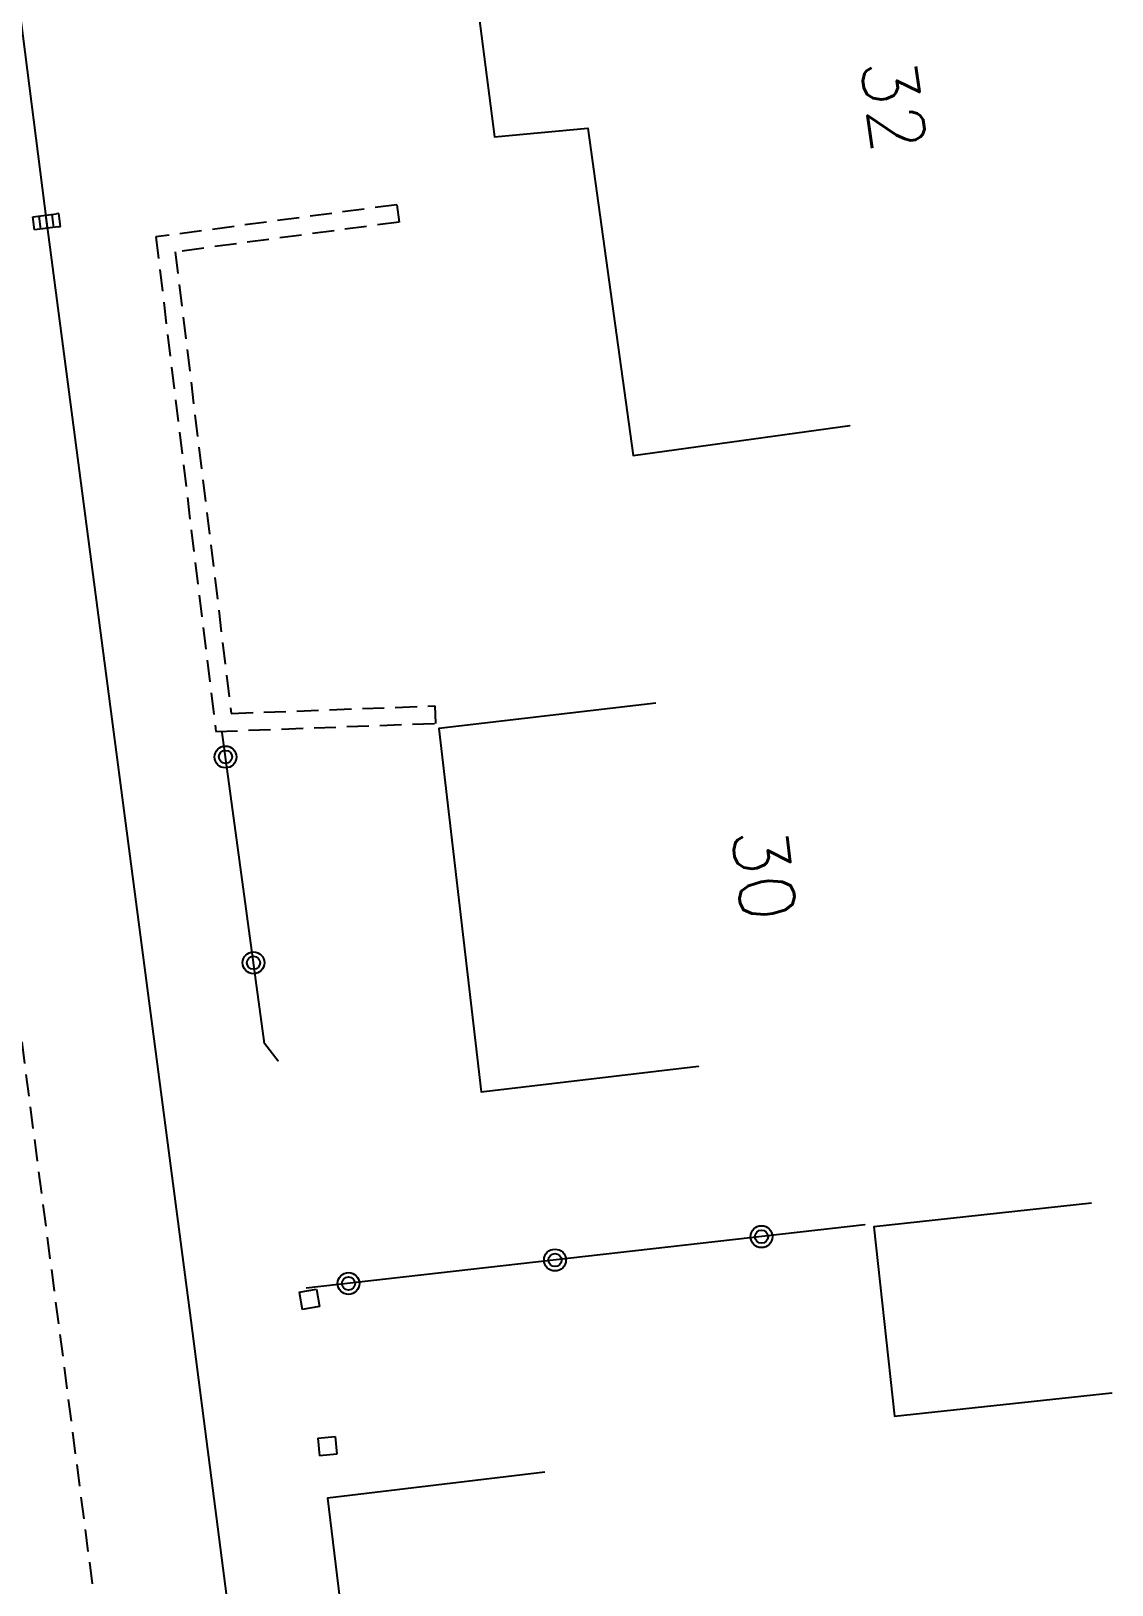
# Model space of a CAD drawing. Header units: millimetres. Extents: x 135000 to 136000, y 129211 to 130000.
# Drawn here: x 135217.62 to 135242.33, y 129410.27 to 129445.81 of the extents above; entities that cross this region are included whole.
import ezdxf
from ezdxf.enums import TextEntityAlignment as Align

# ---------------------------------------------------------------- set-up
doc = ezdxf.new("R2010")
doc.units = ezdxf.units.MM
doc.linetypes.add('DASHED', pattern=[0.75, 0.5, -0.25])
doc.layers.get('0').update_dxf_attribs({"linetype": 'CONTINUOUS'})
for name, color, linetype in [('W0001', 6, 'DASHED'), ('W0008', 7, 'CONTINUOUS'), ('W0100', 7, 'CONTINUOUS'), ('W0112', 1, 'DASHED'), ('W0322', 7, 'CONTINUOUS'), ('W0400', 7, 'CONTINUOUS'), ('W0991', 7, 'CONTINUOUS')]:
    doc.layers.add(name, color=color, linetype=linetype)
doc.styles.get("Standard").update_dxf_attribs({"font": 'romans.shx', "width": 0.85})

# ---------------------------------------------------------------- blocks, each defined once
blk = doc.blocks.new('T400')
for p, q in [((-0.15, 0.3), (0.15, 0.3)), ((-0.15, -0.25), (-0.15, 0.3)), ((-0.15, 0.15), (0.15, 0.15)), ((-0.15, 0), (0.15, 0)), ((0.15, 0.3), (0.15, -0.25)), ((-0.15, -0.15), (0.15, -0.15)), ((-0.15, -0.25), (-0.15, -0.3)), ((-0.15, -0.3), (0.15, -0.3)), ((0.15, -0.3), (0.15, -0.25))]:
    blk.add_line(p, q)
blk = doc.blocks.new('t322o')
at = {"color": 0, "linetype": 'Continuous'}
for radius in [0.25, 0.15]:
    blk.add_circle((0, 0), radius, dxfattribs=at)

msp = doc.modelspace()

# ---------------------------------------------------------------- linework, layer by layer
at = {"layer": 'W0001'}
msp.add_lwpolyline([(135220.567, 129398.396), (135218.354, 129415.502), (135215.514, 129437.278), (135212.923, 129457.352), (135208.88, 129488.64), (135205.442, 129515.416), (135199.672, 129560.064), (135196.676, 129583.09), (135193.406, 129608.794), (135191.632, 129622.506), (135189.205, 129641.248), (135186.806, 129659.892), (135185.058, 129672.972), (135183.626, 129680.966), (135179.998, 129694.103), (135176.046, 129704.136), (135172.23, 129711.887), (135168.039, 129719.06), (135161.21, 129729.675), (135147.138, 129751.41)], dxfattribs=at)
at = {"layer": 'W0008'}
msp.add_lwpolyline([(135196.053, 129611.598), (135197.656, 129599.064), (135203.542, 129553.368), (135204.528, 129545.643), (135206.128, 129533.291), (135207.978, 129519.167), (135210.812, 129497.171), (135211.131, 129494.556), (135213.343, 129477.394), (135216.494, 129453.058), (135217.977, 129441.446), (135221.275, 129416.32), (135223.546, 129398.743)], dxfattribs=at)
at = {"layer": 'W0100'}
for points in [[(135227.682, 129447.531), (135228.218, 129443.39), (135230.347, 129443.587), (135231.382, 129436.105), (135236.335, 129436.79), (135236.335, 129436.79), (135236.335, 129436.79), (135236.335, 129436.79), (135236.335, 129436.79), (135236.335, 129436.79), (135236.335, 129436.79), (135236.335, 129436.79), (135236.335, 129436.79), (135236.335, 129436.79), (135236.335, 129436.79), (135236.335, 129436.79), (135236.335, 129436.79), (135236.335, 129436.79), (135236.335, 129436.79), (135236.335, 129436.79), (135236.335, 129436.79), (135236.335, 129436.79), (135236.335, 129436.79), (135236.335, 129436.79), (135236.335, 129436.79), (135236.335, 129436.79), (135236.335, 129436.79), (135236.335, 129436.79), (135236.335, 129436.79), (135236.335, 129436.79), (135236.335, 129436.79), (135236.335, 129436.79), (135236.335, 129436.79), (135236.335, 129436.79), (135236.335, 129436.79), (135236.335, 129436.79), (135236.335, 129436.79), (135236.335, 129436.79), (135236.335, 129436.79), (135236.335, 129436.79), (135236.335, 129436.79), (135236.335, 129436.79), (135236.335, 129436.79), (135236.335, 129436.79), (135236.335, 129436.79), (135236.335, 129436.79), (135236.335, 129436.79), (135236.335, 129436.79), (135236.335, 129436.79), (135236.335, 129436.79), (135236.335, 129436.79), (135236.335, 129436.79), (135236.335, 129436.79), (135236.335, 129436.79), (135236.335, 129436.79), (135236.335, 129436.79), (135236.335, 129436.79), (135236.335, 129436.79), (135236.335, 129436.79), (135236.335, 129436.79), (135236.335, 129436.79), (135236.335, 129436.79), (135236.335, 129436.79), (135236.335, 129436.79), (135236.335, 129436.79), (135236.335, 129436.79), (135236.335, 129436.79), (135236.335, 129436.79), (135236.335, 129436.79), (135236.335, 129436.79), (135236.335, 129436.79), (135236.335, 129436.79), (135236.335, 129436.79), (135236.335, 129436.79), (135236.335, 129436.79), (135236.335, 129436.79), (135236.335, 129436.79), (135236.335, 129436.79), (135236.335, 129436.79), (135236.335, 129436.79), (135236.335, 129436.79), (135236.335, 129436.79), (135236.335, 129436.79), (135236.335, 129436.79), (135236.335, 129436.79), (135236.335, 129436.79), (135236.335, 129436.79), (135236.335, 129436.79), (135236.335, 129436.79), (135236.335, 129436.79), (135236.335, 129436.79), (135236.335, 129436.79), (135236.335, 129436.79), (135236.335, 129436.79), (135236.335, 129436.79), (135236.335, 129436.79), (135236.335, 129436.79), (135236.335, 129436.79), (135236.335, 129436.79), (135236.335, 129436.79), (135236.335, 129436.79), (135236.335, 129436.79), (135236.335, 129436.79), (135236.335, 129436.79), (135236.335, 129436.79), (135236.335, 129436.79), (135236.335, 129436.79), (135236.335, 129436.79), (135236.335, 129436.79), (135236.335, 129436.79), (135236.335, 129436.79), (135236.335, 129436.79), (135236.335, 129436.79), (135236.335, 129436.79), (135236.335, 129436.79), (135236.335, 129436.79), (135236.335, 129436.79), (135236.335, 129436.79), (135236.335, 129436.79)], [(135231.906, 129430.438), (135226.94, 129429.855), (135227.915, 129421.553), (135232.881, 129422.137), (135232.881, 129422.137), (135232.881, 129422.137), (135232.881, 129422.137), (135232.881, 129422.137), (135232.881, 129422.137), (135232.881, 129422.137), (135232.881, 129422.137), (135232.881, 129422.137), (135232.881, 129422.137), (135232.881, 129422.137), (135232.881, 129422.137), (135232.881, 129422.137), (135232.881, 129422.137), (135232.881, 129422.137), (135232.881, 129422.137), (135232.881, 129422.137), (135232.881, 129422.137), (135232.881, 129422.137), (135232.881, 129422.137), (135232.881, 129422.137), (135232.881, 129422.137), (135232.881, 129422.137), (135232.881, 129422.137), (135232.881, 129422.137), (135232.881, 129422.137), (135232.881, 129422.137), (135232.881, 129422.137), (135232.881, 129422.137), (135232.881, 129422.137), (135232.881, 129422.137), (135232.881, 129422.137), (135232.881, 129422.137), (135232.881, 129422.137), (135232.881, 129422.137), (135232.881, 129422.137), (135232.881, 129422.137), (135232.881, 129422.137), (135232.881, 129422.137), (135232.881, 129422.137), (135232.881, 129422.137), (135232.881, 129422.137), (135232.881, 129422.137), (135232.881, 129422.137), (135232.881, 129422.137), (135232.881, 129422.137), (135232.881, 129422.137), (135232.881, 129422.137), (135232.881, 129422.137), (135232.881, 129422.137), (135232.881, 129422.137), (135232.881, 129422.137), (135232.881, 129422.137), (135232.881, 129422.137), (135232.881, 129422.137), (135232.881, 129422.137), (135232.881, 129422.137), (135232.881, 129422.137), (135232.881, 129422.137), (135232.881, 129422.137), (135232.881, 129422.137), (135232.881, 129422.137), (135232.881, 129422.137), (135232.881, 129422.137), (135232.881, 129422.137), (135232.881, 129422.137), (135232.881, 129422.137), (135232.881, 129422.137), (135232.881, 129422.137), (135232.881, 129422.137), (135232.881, 129422.137), (135232.881, 129422.137), (135232.881, 129422.137), (135232.881, 129422.137), (135232.881, 129422.137), (135232.881, 129422.137), (135232.881, 129422.137), (135232.881, 129422.137), (135232.881, 129422.137), (135232.881, 129422.137), (135232.881, 129422.137), (135232.881, 129422.137), (135232.881, 129422.137), (135232.881, 129422.137), (135232.881, 129422.137), (135232.881, 129422.137), (135232.881, 129422.137), (135232.881, 129422.137), (135232.881, 129422.137), (135232.881, 129422.137), (135232.881, 129422.137), (135232.881, 129422.137), (135232.881, 129422.137), (135232.881, 129422.137), (135232.881, 129422.137), (135232.881, 129422.137), (135232.881, 129422.137), (135232.881, 129422.137), (135232.881, 129422.137), (135232.881, 129422.137), (135232.881, 129422.137), (135232.881, 129422.137), (135232.881, 129422.137), (135232.881, 129422.137), (135232.881, 129422.137), (135232.881, 129422.137), (135232.881, 129422.137), (135232.881, 129422.137), (135232.881, 129422.137), (135232.881, 129422.137), (135232.881, 129422.137), (135232.881, 129422.137), (135232.881, 129422.137), (135232.881, 129422.137), (135232.881, 129422.137), (135232.881, 129422.137), (135232.881, 129422.137)], [(135241.86, 129419), (135236.889, 129418.463), (135237.356, 129414.131), (135242.328, 129414.668), (135242.328, 129414.668), (135242.328, 129414.668), (135242.328, 129414.668), (135242.328, 129414.668), (135242.328, 129414.668), (135242.328, 129414.668), (135242.328, 129414.668), (135242.328, 129414.668), (135242.328, 129414.668), (135242.328, 129414.668), (135242.328, 129414.668), (135242.328, 129414.668), (135242.328, 129414.668), (135242.328, 129414.668), (135242.328, 129414.668), (135242.328, 129414.668), (135242.328, 129414.668), (135242.328, 129414.668), (135242.328, 129414.668), (135242.328, 129414.668), (135242.328, 129414.668), (135242.328, 129414.668), (135242.328, 129414.668), (135242.328, 129414.668), (135242.328, 129414.668), (135242.328, 129414.668), (135242.328, 129414.668), (135242.328, 129414.668), (135242.328, 129414.668), (135242.328, 129414.668), (135242.328, 129414.668), (135242.328, 129414.668), (135242.328, 129414.668), (135242.328, 129414.668), (135242.328, 129414.668), (135242.328, 129414.668), (135242.328, 129414.668), (135242.328, 129414.668), (135242.328, 129414.668), (135242.328, 129414.668), (135242.328, 129414.668), (135242.328, 129414.668), (135242.328, 129414.668), (135242.328, 129414.668), (135242.328, 129414.668), (135242.328, 129414.668), (135242.328, 129414.668), (135242.328, 129414.668), (135242.328, 129414.668), (135242.328, 129414.668), (135242.328, 129414.668), (135242.328, 129414.668), (135242.328, 129414.668), (135242.328, 129414.668), (135242.328, 129414.668), (135242.328, 129414.668), (135242.328, 129414.668), (135242.328, 129414.668), (135242.328, 129414.668), (135242.328, 129414.668), (135242.328, 129414.668), (135242.328, 129414.668), (135242.328, 129414.668), (135242.328, 129414.668), (135242.328, 129414.668), (135242.328, 129414.668), (135242.328, 129414.668), (135242.328, 129414.668), (135242.328, 129414.668), (135242.328, 129414.668), (135242.328, 129414.668), (135242.328, 129414.668), (135242.328, 129414.668), (135242.328, 129414.668), (135242.328, 129414.668), (135242.328, 129414.668), (135242.328, 129414.668), (135242.328, 129414.668), (135242.328, 129414.668), (135242.328, 129414.668), (135242.328, 129414.668), (135242.328, 129414.668), (135242.328, 129414.668), (135242.328, 129414.668), (135242.328, 129414.668), (135242.328, 129414.668), (135242.328, 129414.668), (135242.328, 129414.668), (135242.328, 129414.668), (135242.328, 129414.668), (135242.328, 129414.668), (135242.328, 129414.668), (135242.328, 129414.668), (135242.328, 129414.668), (135242.328, 129414.668), (135242.328, 129414.668), (135242.328, 129414.668), (135242.328, 129414.668), (135242.328, 129414.668), (135242.328, 129414.668), (135242.328, 129414.668), (135242.328, 129414.668), (135242.328, 129414.668), (135242.328, 129414.668), (135242.328, 129414.668), (135242.328, 129414.668), (135242.328, 129414.668), (135242.328, 129414.668), (135242.328, 129414.668), (135242.328, 129414.668), (135242.328, 129414.668), (135242.328, 129414.668), (135242.328, 129414.668), (135242.328, 129414.668), (135242.328, 129414.668), (135242.328, 129414.668)], [(135229.365, 129412.851), (135224.401, 129412.253), (135225.326, 129404.585)]]:
    msp.add_lwpolyline(points, dxfattribs=at)
at = {"layer": 'W0112'}
for points in [[(135225.982, 129441.836), (135220.474, 129441.101), (135221.845, 129429.79), (135226.868, 129429.976), (135226.868, 129429.976), (135226.868, 129429.976), (135226.868, 129429.976), (135226.868, 129429.976), (135226.868, 129429.976), (135226.868, 129429.976), (135226.868, 129429.976), (135226.868, 129429.976), (135226.868, 129429.976), (135226.868, 129429.976), (135226.868, 129429.976), (135226.868, 129429.976), (135226.868, 129429.976), (135226.868, 129429.976), (135226.868, 129429.976), (135226.868, 129429.976), (135226.868, 129429.976), (135226.868, 129429.976), (135226.868, 129429.976), (135226.868, 129429.976), (135226.868, 129429.976), (135226.868, 129429.976), (135226.868, 129429.976), (135226.868, 129429.976), (135226.868, 129429.976), (135226.868, 129429.976), (135226.868, 129429.976), (135226.868, 129429.976), (135226.868, 129429.976), (135226.868, 129429.976), (135226.868, 129429.976), (135226.868, 129429.976), (135226.868, 129429.976), (135226.868, 129429.976), (135226.868, 129429.976), (135226.868, 129429.976), (135226.868, 129429.976), (135226.868, 129429.976), (135226.868, 129429.976), (135226.868, 129429.976), (135226.868, 129429.976), (135226.868, 129429.976), (135226.868, 129429.976), (135226.868, 129429.976), (135226.868, 129429.976), (135226.868, 129429.976), (135226.868, 129429.976), (135226.868, 129429.976), (135226.868, 129429.976), (135226.868, 129429.976), (135226.868, 129429.976), (135226.868, 129429.976), (135226.868, 129429.976), (135226.868, 129429.976), (135226.868, 129429.976), (135226.868, 129429.976), (135226.868, 129429.976), (135226.868, 129429.976), (135226.868, 129429.976), (135226.868, 129429.976), (135226.868, 129429.976), (135226.868, 129429.976), (135226.868, 129429.976), (135226.868, 129429.976), (135226.868, 129429.976), (135226.868, 129429.976), (135226.868, 129429.976), (135226.868, 129429.976), (135226.868, 129429.976), (135226.868, 129429.976), (135226.868, 129429.976), (135226.868, 129429.976), (135226.868, 129429.976), (135226.868, 129429.976), (135226.868, 129429.976), (135226.868, 129429.976), (135226.868, 129429.976), (135226.868, 129429.976), (135226.868, 129429.976), (135226.868, 129429.976), (135226.868, 129429.976), (135226.868, 129429.976), (135226.868, 129429.976), (135226.868, 129429.976), (135226.868, 129429.976), (135226.868, 129429.976), (135226.868, 129429.976), (135226.868, 129429.976), (135226.868, 129429.976), (135226.868, 129429.976), (135226.868, 129429.976), (135226.868, 129429.976), (135226.868, 129429.976), (135226.868, 129429.976), (135226.868, 129429.976), (135226.868, 129429.976), (135226.868, 129429.976), (135226.868, 129429.976), (135226.868, 129429.976), (135226.868, 129429.976), (135226.868, 129429.976), (135226.868, 129429.976), (135226.868, 129429.976), (135226.868, 129429.976), (135226.868, 129429.976), (135226.868, 129429.976), (135226.868, 129429.976), (135226.868, 129429.976), (135226.868, 129429.976), (135226.868, 129429.976), (135226.868, 129429.976), (135226.868, 129429.976), (135226.868, 129429.976), (135226.868, 129429.976), (135226.868, 129429.976), (135226.868, 129429.976)], [(135225.982, 129441.836), (135226.035, 129441.44), (135220.919, 129440.757), (135222.198, 129430.203), (135226.853, 129430.375), (135226.868, 129429.976), (135226.868, 129429.976), (135226.868, 129429.976), (135226.868, 129429.976), (135226.868, 129429.976), (135226.868, 129429.976), (135226.868, 129429.976), (135226.868, 129429.976), (135226.868, 129429.976), (135226.868, 129429.976), (135226.868, 129429.976), (135226.868, 129429.976), (135226.868, 129429.976), (135226.868, 129429.976), (135226.868, 129429.976), (135226.868, 129429.976), (135226.868, 129429.976), (135226.868, 129429.976), (135226.868, 129429.976), (135226.868, 129429.976), (135226.868, 129429.976), (135226.868, 129429.976), (135226.868, 129429.976), (135226.868, 129429.976), (135226.868, 129429.976), (135226.868, 129429.976), (135226.868, 129429.976), (135226.868, 129429.976), (135226.868, 129429.976), (135226.868, 129429.976), (135226.868, 129429.976), (135226.868, 129429.976), (135226.868, 129429.976), (135226.868, 129429.976), (135226.868, 129429.976), (135226.868, 129429.976), (135226.868, 129429.976), (135226.868, 129429.976), (135226.868, 129429.976), (135226.868, 129429.976), (135226.868, 129429.976), (135226.868, 129429.976), (135226.868, 129429.976), (135226.868, 129429.976), (135226.868, 129429.976), (135226.868, 129429.976), (135226.868, 129429.976), (135226.868, 129429.976), (135226.868, 129429.976), (135226.868, 129429.976), (135226.868, 129429.976), (135226.868, 129429.976), (135226.868, 129429.976), (135226.868, 129429.976), (135226.868, 129429.976), (135226.868, 129429.976), (135226.868, 129429.976), (135226.868, 129429.976), (135226.868, 129429.976), (135226.868, 129429.976), (135226.868, 129429.976), (135226.868, 129429.976), (135226.868, 129429.976), (135226.868, 129429.976), (135226.868, 129429.976), (135226.868, 129429.976), (135226.868, 129429.976), (135226.868, 129429.976), (135226.868, 129429.976), (135226.868, 129429.976), (135226.868, 129429.976), (135226.868, 129429.976), (135226.868, 129429.976), (135226.868, 129429.976), (135226.868, 129429.976), (135226.868, 129429.976), (135226.868, 129429.976), (135226.868, 129429.976), (135226.868, 129429.976), (135226.868, 129429.976), (135226.868, 129429.976), (135226.868, 129429.976), (135226.868, 129429.976), (135226.868, 129429.976), (135226.868, 129429.976), (135226.868, 129429.976), (135226.868, 129429.976), (135226.868, 129429.976), (135226.868, 129429.976), (135226.868, 129429.976), (135226.868, 129429.976), (135226.868, 129429.976), (135226.868, 129429.976), (135226.868, 129429.976), (135226.868, 129429.976), (135226.868, 129429.976), (135226.868, 129429.976), (135226.868, 129429.976), (135226.868, 129429.976), (135226.868, 129429.976), (135226.868, 129429.976), (135226.868, 129429.976), (135226.868, 129429.976), (135226.868, 129429.976), (135226.868, 129429.976), (135226.868, 129429.976), (135226.868, 129429.976), (135226.868, 129429.976), (135226.868, 129429.976), (135226.868, 129429.976), (135226.868, 129429.976), (135226.868, 129429.976), (135226.868, 129429.976), (135226.868, 129429.976), (135226.868, 129429.976)], [(135223.753, 129416.964), (135224.147, 129417.034), (135224.217, 129416.637), (135223.823, 129416.568), (135223.823, 129416.568), (135223.823, 129416.568), (135223.823, 129416.568), (135223.823, 129416.568), (135223.823, 129416.568), (135223.823, 129416.568), (135223.823, 129416.568), (135223.823, 129416.568), (135223.823, 129416.568), (135223.823, 129416.568), (135223.823, 129416.568), (135223.823, 129416.568), (135223.823, 129416.568), (135223.823, 129416.568), (135223.823, 129416.568), (135223.823, 129416.568), (135223.823, 129416.568), (135223.823, 129416.568), (135223.823, 129416.568), (135223.823, 129416.568), (135223.823, 129416.568), (135223.823, 129416.568), (135223.823, 129416.568), (135223.823, 129416.568), (135223.823, 129416.568), (135223.823, 129416.568), (135223.823, 129416.568), (135223.823, 129416.568), (135223.823, 129416.568), (135223.823, 129416.568), (135223.823, 129416.568), (135223.823, 129416.568), (135223.823, 129416.568), (135223.823, 129416.568), (135223.823, 129416.568), (135223.823, 129416.568), (135223.823, 129416.568), (135223.823, 129416.568), (135223.823, 129416.568), (135223.823, 129416.568), (135223.823, 129416.568), (135223.823, 129416.568), (135223.823, 129416.568), (135223.823, 129416.568), (135223.823, 129416.568), (135223.823, 129416.568), (135223.823, 129416.568), (135223.823, 129416.568), (135223.823, 129416.568), (135223.823, 129416.568), (135223.823, 129416.568), (135223.823, 129416.568), (135223.823, 129416.568), (135223.823, 129416.568), (135223.823, 129416.568), (135223.823, 129416.568), (135223.823, 129416.568), (135223.823, 129416.568), (135223.823, 129416.568), (135223.823, 129416.568), (135223.823, 129416.568), (135223.823, 129416.568), (135223.823, 129416.568), (135223.823, 129416.568), (135223.823, 129416.568), (135223.823, 129416.568), (135223.823, 129416.568), (135223.823, 129416.568), (135223.823, 129416.568), (135223.823, 129416.568), (135223.823, 129416.568), (135223.823, 129416.568), (135223.823, 129416.568), (135223.823, 129416.568), (135223.823, 129416.568), (135223.823, 129416.568), (135223.823, 129416.568), (135223.823, 129416.568), (135223.823, 129416.568), (135223.823, 129416.568), (135223.823, 129416.568), (135223.823, 129416.568), (135223.823, 129416.568), (135223.823, 129416.568), (135223.823, 129416.568), (135223.823, 129416.568), (135223.823, 129416.568), (135223.823, 129416.568), (135223.823, 129416.568), (135223.823, 129416.568), (135223.823, 129416.568), (135223.823, 129416.568), (135223.823, 129416.568), (135223.823, 129416.568), (135223.823, 129416.568), (135223.823, 129416.568), (135223.823, 129416.568), (135223.823, 129416.568), (135223.823, 129416.568), (135223.823, 129416.568), (135223.823, 129416.568), (135223.823, 129416.568), (135223.823, 129416.568), (135223.823, 129416.568), (135223.823, 129416.568), (135223.823, 129416.568), (135223.823, 129416.568), (135223.823, 129416.568), (135223.823, 129416.568), (135223.823, 129416.568), (135223.823, 129416.568), (135223.823, 129416.568), (135223.823, 129416.568), (135223.823, 129416.568), (135223.823, 129416.568), (135223.823, 129416.568)], [(135223.753, 129416.964), (135223.823, 129416.568), (135223.823, 129416.568), (135223.823, 129416.568), (135223.823, 129416.568), (135223.823, 129416.568), (135223.823, 129416.568), (135223.823, 129416.568), (135223.823, 129416.568), (135223.823, 129416.568), (135223.823, 129416.568), (135223.823, 129416.568), (135223.823, 129416.568), (135223.823, 129416.568), (135223.823, 129416.568), (135223.823, 129416.568), (135223.823, 129416.568), (135223.823, 129416.568), (135223.823, 129416.568), (135223.823, 129416.568), (135223.823, 129416.568), (135223.823, 129416.568), (135223.823, 129416.568), (135223.823, 129416.568), (135223.823, 129416.568), (135223.823, 129416.568), (135223.823, 129416.568), (135223.823, 129416.568), (135223.823, 129416.568), (135223.823, 129416.568), (135223.823, 129416.568), (135223.823, 129416.568), (135223.823, 129416.568), (135223.823, 129416.568), (135223.823, 129416.568), (135223.823, 129416.568), (135223.823, 129416.568), (135223.823, 129416.568), (135223.823, 129416.568), (135223.823, 129416.568), (135223.823, 129416.568), (135223.823, 129416.568), (135223.823, 129416.568), (135223.823, 129416.568), (135223.823, 129416.568), (135223.823, 129416.568), (135223.823, 129416.568), (135223.823, 129416.568), (135223.823, 129416.568), (135223.823, 129416.568), (135223.823, 129416.568), (135223.823, 129416.568), (135223.823, 129416.568), (135223.823, 129416.568), (135223.823, 129416.568), (135223.823, 129416.568), (135223.823, 129416.568), (135223.823, 129416.568), (135223.823, 129416.568), (135223.823, 129416.568), (135223.823, 129416.568), (135223.823, 129416.568), (135223.823, 129416.568), (135223.823, 129416.568), (135223.823, 129416.568), (135223.823, 129416.568), (135223.823, 129416.568), (135223.823, 129416.568), (135223.823, 129416.568), (135223.823, 129416.568), (135223.823, 129416.568), (135223.823, 129416.568), (135223.823, 129416.568), (135223.823, 129416.568), (135223.823, 129416.568), (135223.823, 129416.568), (135223.823, 129416.568), (135223.823, 129416.568), (135223.823, 129416.568), (135223.823, 129416.568), (135223.823, 129416.568), (135223.823, 129416.568), (135223.823, 129416.568), (135223.823, 129416.568), (135223.823, 129416.568), (135223.823, 129416.568), (135223.823, 129416.568), (135223.823, 129416.568), (135223.823, 129416.568), (135223.823, 129416.568), (135223.823, 129416.568), (135223.823, 129416.568), (135223.823, 129416.568), (135223.823, 129416.568), (135223.823, 129416.568), (135223.823, 129416.568), (135223.823, 129416.568), (135223.823, 129416.568), (135223.823, 129416.568), (135223.823, 129416.568), (135223.823, 129416.568), (135223.823, 129416.568), (135223.823, 129416.568), (135223.823, 129416.568), (135223.823, 129416.568), (135223.823, 129416.568), (135223.823, 129416.568), (135223.823, 129416.568), (135223.823, 129416.568), (135223.823, 129416.568), (135223.823, 129416.568), (135223.823, 129416.568), (135223.823, 129416.568), (135223.823, 129416.568), (135223.823, 129416.568), (135223.823, 129416.568), (135223.823, 129416.568), (135223.823, 129416.568), (135223.823, 129416.568), (135223.823, 129416.568)], [(135224.18, 129413.628), (135224.578, 129413.666), (135224.616, 129413.26), (135224.218, 129413.223), (135224.218, 129413.223), (135224.218, 129413.223), (135224.218, 129413.223), (135224.218, 129413.223), (135224.218, 129413.223), (135224.218, 129413.223), (135224.218, 129413.223), (135224.218, 129413.223), (135224.218, 129413.223), (135224.218, 129413.223), (135224.218, 129413.223), (135224.218, 129413.223), (135224.218, 129413.223), (135224.218, 129413.223), (135224.218, 129413.223), (135224.218, 129413.223), (135224.218, 129413.223), (135224.218, 129413.223), (135224.218, 129413.223), (135224.218, 129413.223), (135224.218, 129413.223), (135224.218, 129413.223), (135224.218, 129413.223), (135224.218, 129413.223), (135224.218, 129413.223), (135224.218, 129413.223), (135224.218, 129413.223), (135224.218, 129413.223), (135224.218, 129413.223), (135224.218, 129413.223), (135224.218, 129413.223), (135224.218, 129413.223), (135224.218, 129413.223), (135224.218, 129413.223), (135224.218, 129413.223), (135224.218, 129413.223), (135224.218, 129413.223), (135224.218, 129413.223), (135224.218, 129413.223), (135224.218, 129413.223), (135224.218, 129413.223), (135224.218, 129413.223), (135224.218, 129413.223), (135224.218, 129413.223), (135224.218, 129413.223), (135224.218, 129413.223), (135224.218, 129413.223), (135224.218, 129413.223), (135224.218, 129413.223), (135224.218, 129413.223), (135224.218, 129413.223), (135224.218, 129413.223), (135224.218, 129413.223), (135224.218, 129413.223), (135224.218, 129413.223), (135224.218, 129413.223), (135224.218, 129413.223), (135224.218, 129413.223), (135224.218, 129413.223), (135224.218, 129413.223), (135224.218, 129413.223), (135224.218, 129413.223), (135224.218, 129413.223), (135224.218, 129413.223), (135224.218, 129413.223), (135224.218, 129413.223), (135224.218, 129413.223), (135224.218, 129413.223), (135224.218, 129413.223), (135224.218, 129413.223), (135224.218, 129413.223), (135224.218, 129413.223), (135224.218, 129413.223), (135224.218, 129413.223), (135224.218, 129413.223), (135224.218, 129413.223), (135224.218, 129413.223), (135224.218, 129413.223), (135224.218, 129413.223), (135224.218, 129413.223), (135224.218, 129413.223), (135224.218, 129413.223), (135224.218, 129413.223), (135224.218, 129413.223), (135224.218, 129413.223), (135224.218, 129413.223), (135224.218, 129413.223), (135224.218, 129413.223), (135224.218, 129413.223), (135224.218, 129413.223), (135224.218, 129413.223), (135224.218, 129413.223), (135224.218, 129413.223), (135224.218, 129413.223), (135224.218, 129413.223), (135224.218, 129413.223), (135224.218, 129413.223), (135224.218, 129413.223), (135224.218, 129413.223), (135224.218, 129413.223), (135224.218, 129413.223), (135224.218, 129413.223), (135224.218, 129413.223), (135224.218, 129413.223), (135224.218, 129413.223), (135224.218, 129413.223), (135224.218, 129413.223), (135224.218, 129413.223), (135224.218, 129413.223), (135224.218, 129413.223), (135224.218, 129413.223), (135224.218, 129413.223), (135224.218, 129413.223), (135224.218, 129413.223), (135224.218, 129413.223), (135224.218, 129413.223)], [(135224.18, 129413.628), (135224.218, 129413.223), (135224.218, 129413.223), (135224.218, 129413.223), (135224.218, 129413.223), (135224.218, 129413.223), (135224.218, 129413.223), (135224.218, 129413.223), (135224.218, 129413.223), (135224.218, 129413.223), (135224.218, 129413.223), (135224.218, 129413.223), (135224.218, 129413.223), (135224.218, 129413.223), (135224.218, 129413.223), (135224.218, 129413.223), (135224.218, 129413.223), (135224.218, 129413.223), (135224.218, 129413.223), (135224.218, 129413.223), (135224.218, 129413.223), (135224.218, 129413.223), (135224.218, 129413.223), (135224.218, 129413.223), (135224.218, 129413.223), (135224.218, 129413.223), (135224.218, 129413.223), (135224.218, 129413.223), (135224.218, 129413.223), (135224.218, 129413.223), (135224.218, 129413.223), (135224.218, 129413.223), (135224.218, 129413.223), (135224.218, 129413.223), (135224.218, 129413.223), (135224.218, 129413.223), (135224.218, 129413.223), (135224.218, 129413.223), (135224.218, 129413.223), (135224.218, 129413.223), (135224.218, 129413.223), (135224.218, 129413.223), (135224.218, 129413.223), (135224.218, 129413.223), (135224.218, 129413.223), (135224.218, 129413.223), (135224.218, 129413.223), (135224.218, 129413.223), (135224.218, 129413.223), (135224.218, 129413.223), (135224.218, 129413.223), (135224.218, 129413.223), (135224.218, 129413.223), (135224.218, 129413.223), (135224.218, 129413.223), (135224.218, 129413.223), (135224.218, 129413.223), (135224.218, 129413.223), (135224.218, 129413.223), (135224.218, 129413.223), (135224.218, 129413.223), (135224.218, 129413.223), (135224.218, 129413.223), (135224.218, 129413.223), (135224.218, 129413.223), (135224.218, 129413.223), (135224.218, 129413.223), (135224.218, 129413.223), (135224.218, 129413.223), (135224.218, 129413.223), (135224.218, 129413.223), (135224.218, 129413.223), (135224.218, 129413.223), (135224.218, 129413.223), (135224.218, 129413.223), (135224.218, 129413.223), (135224.218, 129413.223), (135224.218, 129413.223), (135224.218, 129413.223), (135224.218, 129413.223), (135224.218, 129413.223), (135224.218, 129413.223), (135224.218, 129413.223), (135224.218, 129413.223), (135224.218, 129413.223), (135224.218, 129413.223), (135224.218, 129413.223), (135224.218, 129413.223), (135224.218, 129413.223), (135224.218, 129413.223), (135224.218, 129413.223), (135224.218, 129413.223), (135224.218, 129413.223), (135224.218, 129413.223), (135224.218, 129413.223), (135224.218, 129413.223), (135224.218, 129413.223), (135224.218, 129413.223), (135224.218, 129413.223), (135224.218, 129413.223), (135224.218, 129413.223), (135224.218, 129413.223), (135224.218, 129413.223), (135224.218, 129413.223), (135224.218, 129413.223), (135224.218, 129413.223), (135224.218, 129413.223), (135224.218, 129413.223), (135224.218, 129413.223), (135224.218, 129413.223), (135224.218, 129413.223), (135224.218, 129413.223), (135224.218, 129413.223), (135224.218, 129413.223), (135224.218, 129413.223), (135224.218, 129413.223), (135224.218, 129413.223), (135224.218, 129413.223), (135224.218, 129413.223), (135224.218, 129413.223)]]:
    msp.add_lwpolyline(points, dxfattribs=at)
at = {"layer": 'W0322'}
for points in [[(135223.271, 129422.248), (135223.271, 129422.248), (135223.271, 129422.248), (135223.271, 129422.248), (135223.271, 129422.248), (135223.271, 129422.248), (135223.271, 129422.248), (135223.271, 129422.248), (135223.271, 129422.248), (135223.271, 129422.248), (135223.271, 129422.248), (135223.271, 129422.248), (135223.271, 129422.248), (135223.271, 129422.248), (135223.271, 129422.248), (135223.271, 129422.248), (135223.271, 129422.248), (135223.271, 129422.248), (135222.96, 129422.657), (135221.99, 129429.769)], [(135223.271, 129422.248), (135223.271, 129422.248), (135223.271, 129422.248), (135223.271, 129422.248), (135223.271, 129422.248), (135223.271, 129422.248), (135223.271, 129422.248), (135223.271, 129422.248), (135223.271, 129422.248), (135223.271, 129422.248), (135223.271, 129422.248), (135223.271, 129422.248), (135223.271, 129422.248), (135223.271, 129422.248), (135223.271, 129422.248), (135223.271, 129422.248), (135223.271, 129422.248), (135223.271, 129422.248), (135223.271, 129422.248), (135223.271, 129422.248), (135223.271, 129422.248), (135223.271, 129422.248), (135223.271, 129422.248), (135223.271, 129422.248), (135223.271, 129422.248), (135223.271, 129422.248), (135223.271, 129422.248), (135223.271, 129422.248), (135223.271, 129422.248), (135223.271, 129422.248), (135223.271, 129422.248), (135223.271, 129422.248), (135223.271, 129422.248), (135223.271, 129422.248), (135223.271, 129422.248), (135223.271, 129422.248), (135223.271, 129422.248), (135223.271, 129422.248), (135223.271, 129422.248), (135223.271, 129422.248), (135223.271, 129422.248), (135223.271, 129422.248), (135223.271, 129422.248), (135223.271, 129422.248), (135223.271, 129422.248), (135223.271, 129422.248), (135223.271, 129422.248), (135223.271, 129422.248), (135223.271, 129422.248), (135223.271, 129422.248), (135223.271, 129422.248), (135223.271, 129422.248), (135223.271, 129422.248), (135223.271, 129422.248), (135223.271, 129422.248), (135223.271, 129422.248), (135223.271, 129422.248), (135223.271, 129422.248), (135223.271, 129422.248), (135223.271, 129422.248), (135223.271, 129422.248), (135223.271, 129422.248), (135223.271, 129422.248), (135223.271, 129422.248), (135223.271, 129422.248), (135223.271, 129422.248), (135223.271, 129422.248), (135223.271, 129422.248), (135223.271, 129422.248), (135223.271, 129422.248), (135223.271, 129422.248), (135223.271, 129422.248), (135223.271, 129422.248), (135223.271, 129422.248), (135223.271, 129422.248), (135223.271, 129422.248), (135223.271, 129422.248), (135223.271, 129422.248), (135223.271, 129422.248), (135223.271, 129422.248), (135223.271, 129422.248), (135223.271, 129422.248), (135223.271, 129422.248), (135223.271, 129422.248), (135223.271, 129422.248), (135223.271, 129422.248), (135223.271, 129422.248), (135223.271, 129422.248), (135223.271, 129422.248), (135223.271, 129422.248), (135223.271, 129422.248), (135223.271, 129422.248), (135223.271, 129422.248), (135223.271, 129422.248), (135223.271, 129422.248), (135223.271, 129422.248), (135223.271, 129422.248), (135223.271, 129422.248), (135223.271, 129422.248), (135223.271, 129422.248), (135223.271, 129422.248)], [(135236.679, 129418.504), (135236.679, 129418.504), (135236.679, 129418.504), (135236.679, 129418.504), (135236.679, 129418.504), (135236.679, 129418.504), (135236.679, 129418.504), (135236.679, 129418.504), (135236.679, 129418.504), (135236.679, 129418.504), (135236.679, 129418.504), (135236.679, 129418.504), (135236.679, 129418.504), (135236.679, 129418.504), (135236.679, 129418.504), (135236.679, 129418.504), (135236.679, 129418.504), (135236.679, 129418.504), (135236.679, 129418.504), (135223.913, 129417.057)], [(135236.679, 129418.504), (135236.679, 129418.504), (135236.679, 129418.504), (135236.679, 129418.504), (135236.679, 129418.504), (135236.679, 129418.504), (135236.679, 129418.504), (135236.679, 129418.504), (135236.679, 129418.504), (135236.679, 129418.504), (135236.679, 129418.504), (135236.679, 129418.504), (135236.679, 129418.504), (135236.679, 129418.504), (135236.679, 129418.504), (135236.679, 129418.504), (135236.679, 129418.504), (135236.679, 129418.504), (135236.679, 129418.504), (135236.679, 129418.504), (135236.679, 129418.504), (135236.679, 129418.504), (135236.679, 129418.504), (135236.679, 129418.504), (135236.679, 129418.504), (135236.679, 129418.504), (135236.679, 129418.504), (135236.679, 129418.504), (135236.679, 129418.504), (135236.679, 129418.504), (135236.679, 129418.504), (135236.679, 129418.504), (135236.679, 129418.504), (135236.679, 129418.504), (135236.679, 129418.504), (135236.679, 129418.504), (135236.679, 129418.504), (135236.679, 129418.504), (135236.679, 129418.504), (135236.679, 129418.504), (135236.679, 129418.504), (135236.679, 129418.504), (135236.679, 129418.504), (135236.679, 129418.504), (135236.679, 129418.504), (135236.679, 129418.504), (135236.679, 129418.504), (135236.679, 129418.504), (135236.679, 129418.504), (135236.679, 129418.504), (135236.679, 129418.504), (135236.679, 129418.504), (135236.679, 129418.504), (135236.679, 129418.504), (135236.679, 129418.504), (135236.679, 129418.504), (135236.679, 129418.504), (135236.679, 129418.504), (135236.679, 129418.504), (135236.679, 129418.504), (135236.679, 129418.504), (135236.679, 129418.504), (135236.679, 129418.504), (135236.679, 129418.504), (135236.679, 129418.504), (135236.679, 129418.504), (135236.679, 129418.504), (135236.679, 129418.504), (135236.679, 129418.504), (135236.679, 129418.504), (135236.679, 129418.504), (135236.679, 129418.504), (135236.679, 129418.504), (135236.679, 129418.504), (135236.679, 129418.504), (135236.679, 129418.504), (135236.679, 129418.504), (135236.679, 129418.504), (135236.679, 129418.504), (135236.679, 129418.504), (135236.679, 129418.504), (135236.679, 129418.504), (135236.679, 129418.504), (135236.679, 129418.504), (135236.679, 129418.504), (135236.679, 129418.504), (135236.679, 129418.504), (135236.679, 129418.504), (135236.679, 129418.504), (135236.679, 129418.504), (135236.679, 129418.504), (135236.679, 129418.504), (135236.679, 129418.504), (135236.679, 129418.504), (135236.679, 129418.504), (135236.679, 129418.504), (135236.679, 129418.504), (135236.679, 129418.504), (135236.679, 129418.504), (135236.679, 129418.504), (135236.679, 129418.504)]]:
    msp.add_lwpolyline(points, dxfattribs=at)

# ---------------------------------------------------------------- block references
for p, rotation in [((135222.067, 129429.208), 97.76670410241417), ((135222.708, 129424.501), 97.76670410241417), ((135234.319, 129418.237), 186.4666496556972), ((135229.599, 129417.702), 186.4666496556972), ((135224.88, 129417.167), 186.4666496556972)]:
    msp.add_blockref('t322o', p, dxfattribs=dict(at, rotation=rotation))
at = {"layer": 'W0400', "rotation": 97.27717852494717}
msp.add_blockref('T400', (135217.977, 129441.446), dxfattribs=at)

# ---------------------------------------------------------------- texts
at = {"layer": 'W0991'}
for s, rotation, p in [('32', 277.8775, (135237.34, 129444.119)), ('30', 276.705, (135234.38, 129426.521))]:
    msp.add_text(s, height=1.25, rotation=rotation, dxfattribs=at).set_placement(p, align=Align.MIDDLE)

doc.saveas('drawing.dxf')
